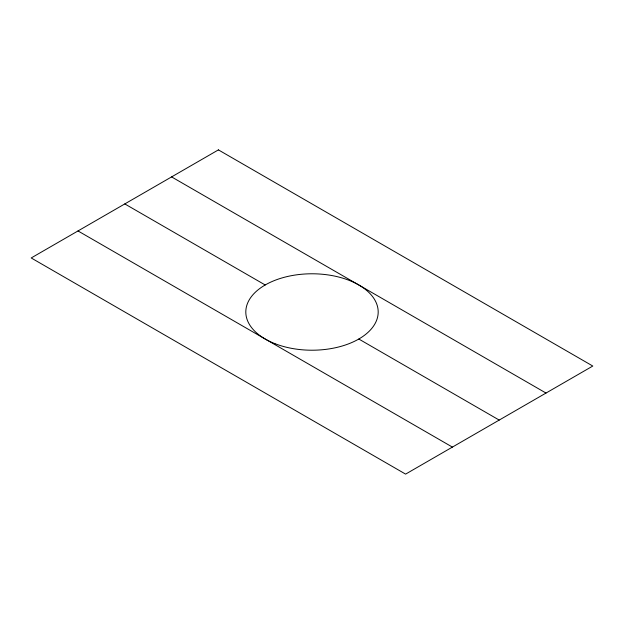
<?xml version="1.0" encoding="UTF-8"?>
<svg xmlns="http://www.w3.org/2000/svg" width="624" height="624" viewBox="0 0 624 624"><rect width="100%" height="100%" fill="white"/><g stroke="black" fill="none" stroke-linecap="round" stroke-linejoin="round"><path stroke-width="0.94" d="M171.6 176.904L546 393.058M124.8 203.923L265.2 284.981M358.8 339.019L499.2 420.077M78 230.942L452.4 447.096M218.4 149.885L31.2 257.962L405.6 474.115L592.8 366.038L218.4 149.885M274.903 343.645A66.183 38.212 0 0 0 378.019 314.722A66.183 38.212 0 0 0 283.078 277.625A66.183 38.212 0 0 0 274.903 343.645"/></g></svg>
